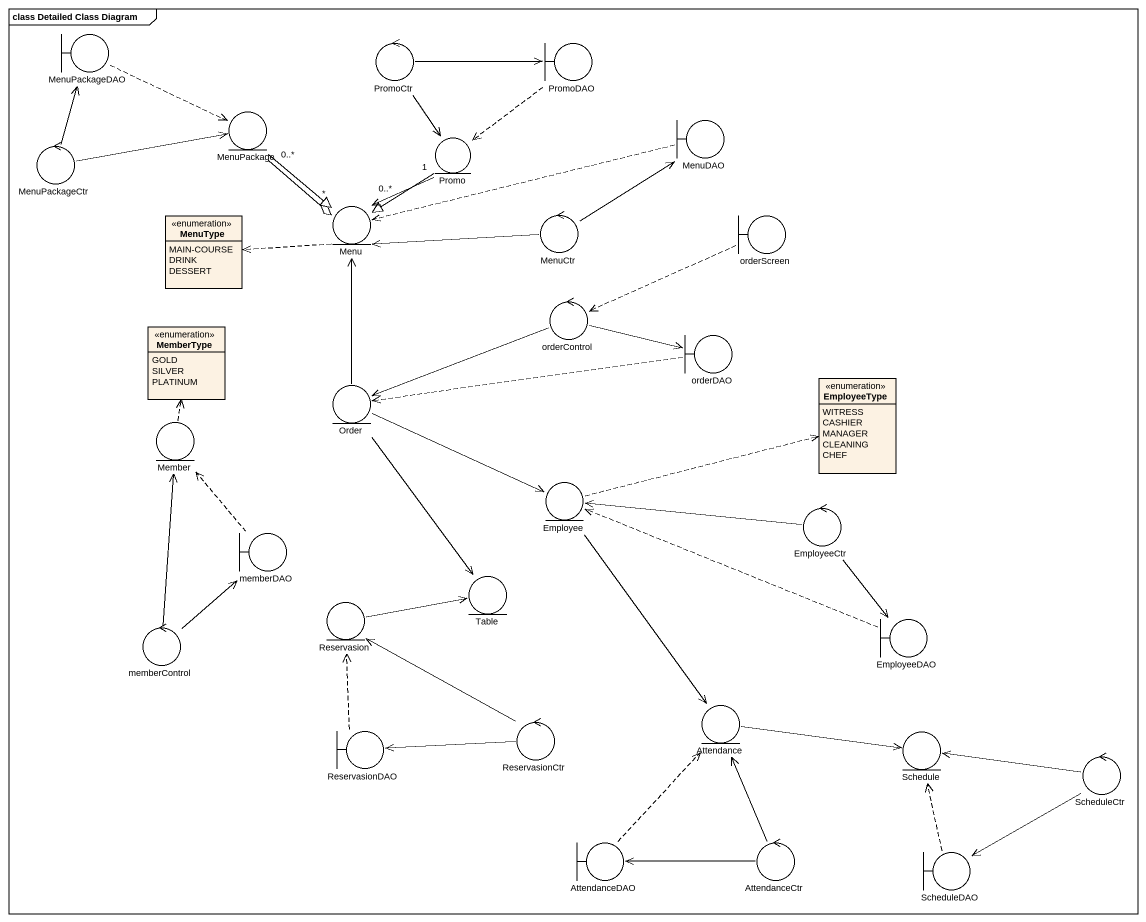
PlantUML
@startuml
mainframe class Detailed Class Diagram
allowmixing
hide circle
hide empty members
boundary MenuPackageDAO
control PromoCtr
boundary PromoDAO
entity MenuPackage
entity Promo
boundary MenuDAO
control MenuPackageCtr
enum MenuType {
  MAIN-COURSE
  DRINK
  DESSERT
}
entity Menu
control MenuCtr
boundary orderScreen
enum MemberType {
  GOLD
  SILVER
  PLATINUM
}
control orderControl
boundary orderDAO
entity Order
enum EmployeeType {
  WITRESS
  CASHIER
  MANAGER
  CLEANING
  CHEF
}
entity Member
entity Employee
control EmployeeCtr
boundary memberDAO
entity Reservasion
entity Table
control memberControl
boundary EmployeeDAO
control ReservasionCtr
entity Attendance
boundary ReservasionDAO
entity Schedule
control ScheduleCtr
boundary AttendanceDAO
control AttendanceCtr
boundary ScheduleDAO
MenuPackageDAO .right.> MenuPackage
PromoCtr -right-> PromoDAO
PromoCtr --> Promo
PromoDAO ..> Promo
MenuPackage --|> Menu
MenuPackage "0..*" --o "*" Menu
Promo --|> Menu
Promo "1" --> "0..*" Menu
MenuDAO .left.> Menu
MenuPackageCtr -up-> MenuPackageDAO
MenuPackageCtr -right-> MenuPackage
Menu .left.> MenuType
MenuCtr -up-> MenuDAO
MenuCtr -left-> Menu
orderScreen .left.> orderControl
orderControl -right-> orderDAO
orderControl -left-> Order
orderDAO .left.> Order
Order -up-> Menu
Order -right-> Employee
Order --> Table
Member .up.> MemberType
Employee .right.> EmployeeType
Employee --> Attendance
EmployeeCtr -left-> Employee
EmployeeCtr --> EmployeeDAO
memberDAO .up.> Member
Reservasion -right-> Table
memberControl -up-> Member
memberControl -up-> memberDAO
EmployeeDAO .left.> Employee
ReservasionCtr -left-> Reservasion
ReservasionCtr -left-> ReservasionDAO
Attendance -right-> Schedule
ReservasionDAO .up.> Reservasion
ScheduleCtr -left-> Schedule
ScheduleCtr --> ScheduleDAO
AttendanceDAO .up.> Attendance
AttendanceCtr -up-> Attendance
AttendanceCtr -left-> AttendanceDAO
ScheduleDAO .up.> Schedule
@enduml
